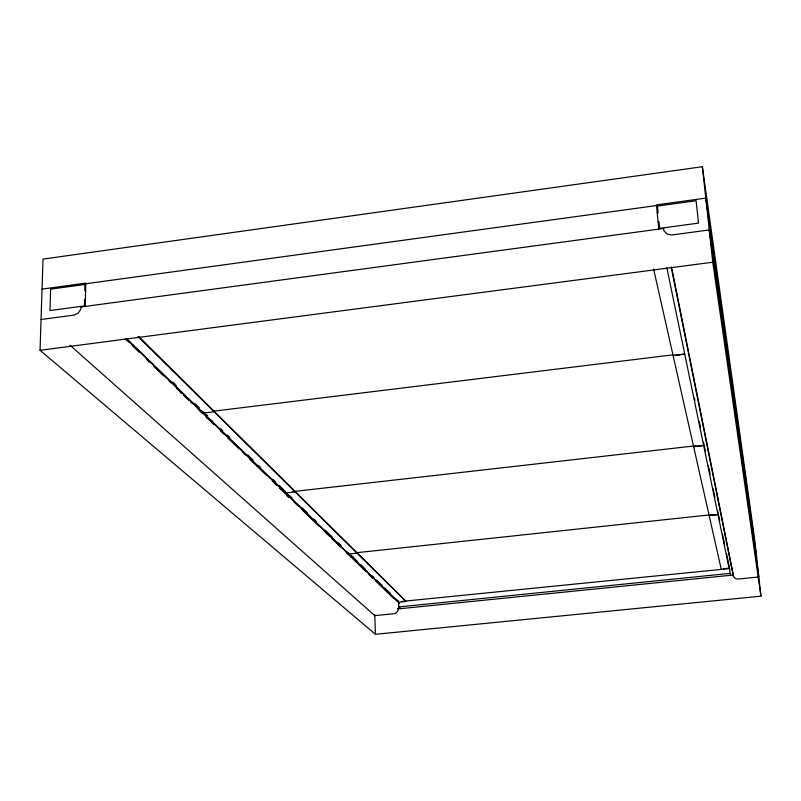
<?xml version="1.0" encoding="UTF-8"?>
<svg xmlns="http://www.w3.org/2000/svg" width="801" height="801" viewBox="0 0 801 801"><rect width="100%" height="100%" fill="white"/><g stroke="black" fill="none" stroke-linecap="round" stroke-linejoin="round"><path stroke-width="1.2" d="M85.226 306.423L85.777 283.113L42.042 289.111M40.05 350.307L43.024 259.093L702.367 166.708L754.592 538.983L760.95 596.174L375.439 634.292L40.05 350.307L712.77 262.217L702.367 166.708M398.477 601.291L397.857 601.02M85.757 283.764L656.51 205.557M85.597 290.733L84.796 290.843L84.946 284.455L50.633 289.151L49.982 310.558L84.435 305.912L84.586 299.474L85.397 299.364M657.221 212.806L658.122 212.686L657.461 206.037L696.109 200.741L698.502 223.119L659.664 228.355L659.003 221.667L658.102 221.787M41.051 319.509L74.253 315.063L78.067 313.211L80.761 309.426A5.247 4.456 -41.6 0 0 80.791 307.013L663.789 228.455A5.577 4.986 -15.5 0 0 664.009 230.968L667.293 234.152L671.679 234.983L709.255 229.947L758.817 576.96L737.791 579.083L735.328 578.482L733.456 576.51A3.114 2.994 -1.7 0 1 733.315 575.008L688.85 353.361M213.837 411.143L672.99 354.833L673.13 355.714M203.454 413.046L214.077 411.744L214.077 411.073M292.956 491.554L295.158 491.303L295.179 491.894L285.897 492.945M293.727 491.504L695.719 445.777M355.464 552.83L712.68 514.582M348.916 554.022L357.146 553.141L357.136 552.62M401.331 601.481L729.16 568.61L666.832 267.664M723.373 568.71L727.668 568.269M126.688 338.643L398.648 602.232L406.057 601.481L138.823 336.62M398.588 602.312L398.778 606.928L730.122 573.356L730.522 575.288M397.696 608.57L400.089 608.329M733.315 575.008L397.967 608.92A2.994 2.814 -47.5 0 1 398.047 610.382L396.585 612.625L394.382 613.666L374.788 615.639L70.027 345.231M398.778 606.928L400.58 608.66M125.917 339.444L128.611 342.047M132.205 345.521L139.394 352.47M146.583 359.419L149.276 362.032M153.772 366.367L163.654 375.929M169.041 381.146L170.833 382.878M176.23 388.095L181.617 393.301M183.419 395.043L188.806 400.25M190.608 401.992L192.4 403.734M198.688 409.812L202.283 413.286M205.877 416.76L213.967 424.58M220.255 430.658L223.849 434.132M227.444 437.616L239.119 448.91M242.713 452.385L245.406 454.988M249.902 459.333L266.072 474.973M272.36 481.051L276.856 485.396M279.549 487.999L289.431 497.561M293.927 501.897L298.413 506.242M302.007 509.716L319.078 526.227M323.574 530.572L329.862 536.65M331.654 538.392L340.645 547.073M346.032 552.289L351.419 557.506M353.221 559.238L365.797 571.403M368.49 574.007L372.986 578.352M375.679 580.955L393.651 598.337M125.787 338.473L399.519 603.503M172.686 382.047L176.25 385.511M194.983 403.704L199.449 408.029M205.697 414.097L207.489 415.839M220.916 428.875L222.708 430.618M227.184 434.963L229.867 437.576M247.779 454.958L253.146 460.175M258.523 465.391L260.315 467.133M272.851 479.308L275.534 481.912M279.118 485.396L283.594 489.741M289.822 495.789L291.604 497.511M302.237 507.854L307.564 513.02M313.772 519.048L316.435 521.631M325.296 530.242L332.395 537.131M337.722 542.297L341.266 545.741M351.018 555.213L357.236 561.251M360.78 564.695L365.216 569M372.325 575.899L374.097 577.621M376.76 580.204L382.087 585.381M384.74 587.964L390.067 593.13M396.285 599.168L398.057 600.89M137.932 336.48L406.057 601.481M653.586 268.946L721.28 569.421M693.676 446.918L693.556 446.017M709.185 515.734L709.075 514.963M694.457 398.177L694.958 400.63M699.253 421.446L700.515 427.574M703.548 442.272L705.311 450.853M708.344 465.551L710.107 474.122M713.14 488.82L714.913 497.391M717.686 510.868L719.709 520.67M722.482 534.147L724.505 543.939M726.527 553.741L729.3 567.218M671.899 268.866L688.359 350.908M671.178 266.943L733.315 576.019M712.77 262.217L760.95 596.174M756.695 557.907L705.791 198.117L656.44 204.886L658.822 229.126M729.621 568.62L730.122 573.356M374.748 614.537L375.439 634.292M354.202 558.738A2.443 0.601 84.1 0 1 353.301 557.025M288.31 497.371A2.763 0.771 83.6 0 1 288.26 494.738M292.685 499.063A2.763 0.771 83.6 0 1 292.065 498.723M291.864 498.262A2.763 0.771 83.6 0 1 291.684 497.681M287.299 496.55A5.997 1.672 83.6 0 1 287.239 493.586M284.625 492.705A5.997 1.682 83.6 0 1 285.246 491.253M348.585 553.211A2.473 0.611 84.1 0 1 348.265 553.211M348.095 552.96A2.473 0.611 84.1 0 1 347.784 552.059M207.189 418.342A3.194 1.021 82.5 0 1 207.289 416.18M212.716 421.006A3.194 1.011 82.5 0 1 211.404 420.205M205.867 416.29A6.919 2.213 82.5 0 1 205.937 414.688M203.003 413.747A6.909 2.223 82.5 0 1 203.885 412.225M280.941 489.531A2.803 0.791 83.5 0 1 280.991 487.589M285.486 491.984A2.803 0.791 83.5 0 1 284.455 490.572M279.899 487.849A6.078 1.712 83.5 0 1 279.939 486.417M277.296 485.516A6.078 1.722 83.5 0 1 277.567 484.605M197.507 408.89A3.244 1.051 82.4 0 1 197.627 406.698M203.144 411.614A3.244 1.051 82.4 0 1 201.792 410.773M196.145 406.778A7.029 2.283 82.4 0 1 196.235 405.166M679.318 354.753L673.09 355.514L684.725 354.082L679.318 354.753M703.658 445.476L693.616 446.628L703.658 445.476M717.956 514.562L709.135 515.514L717.956 514.562"/></g></svg>
